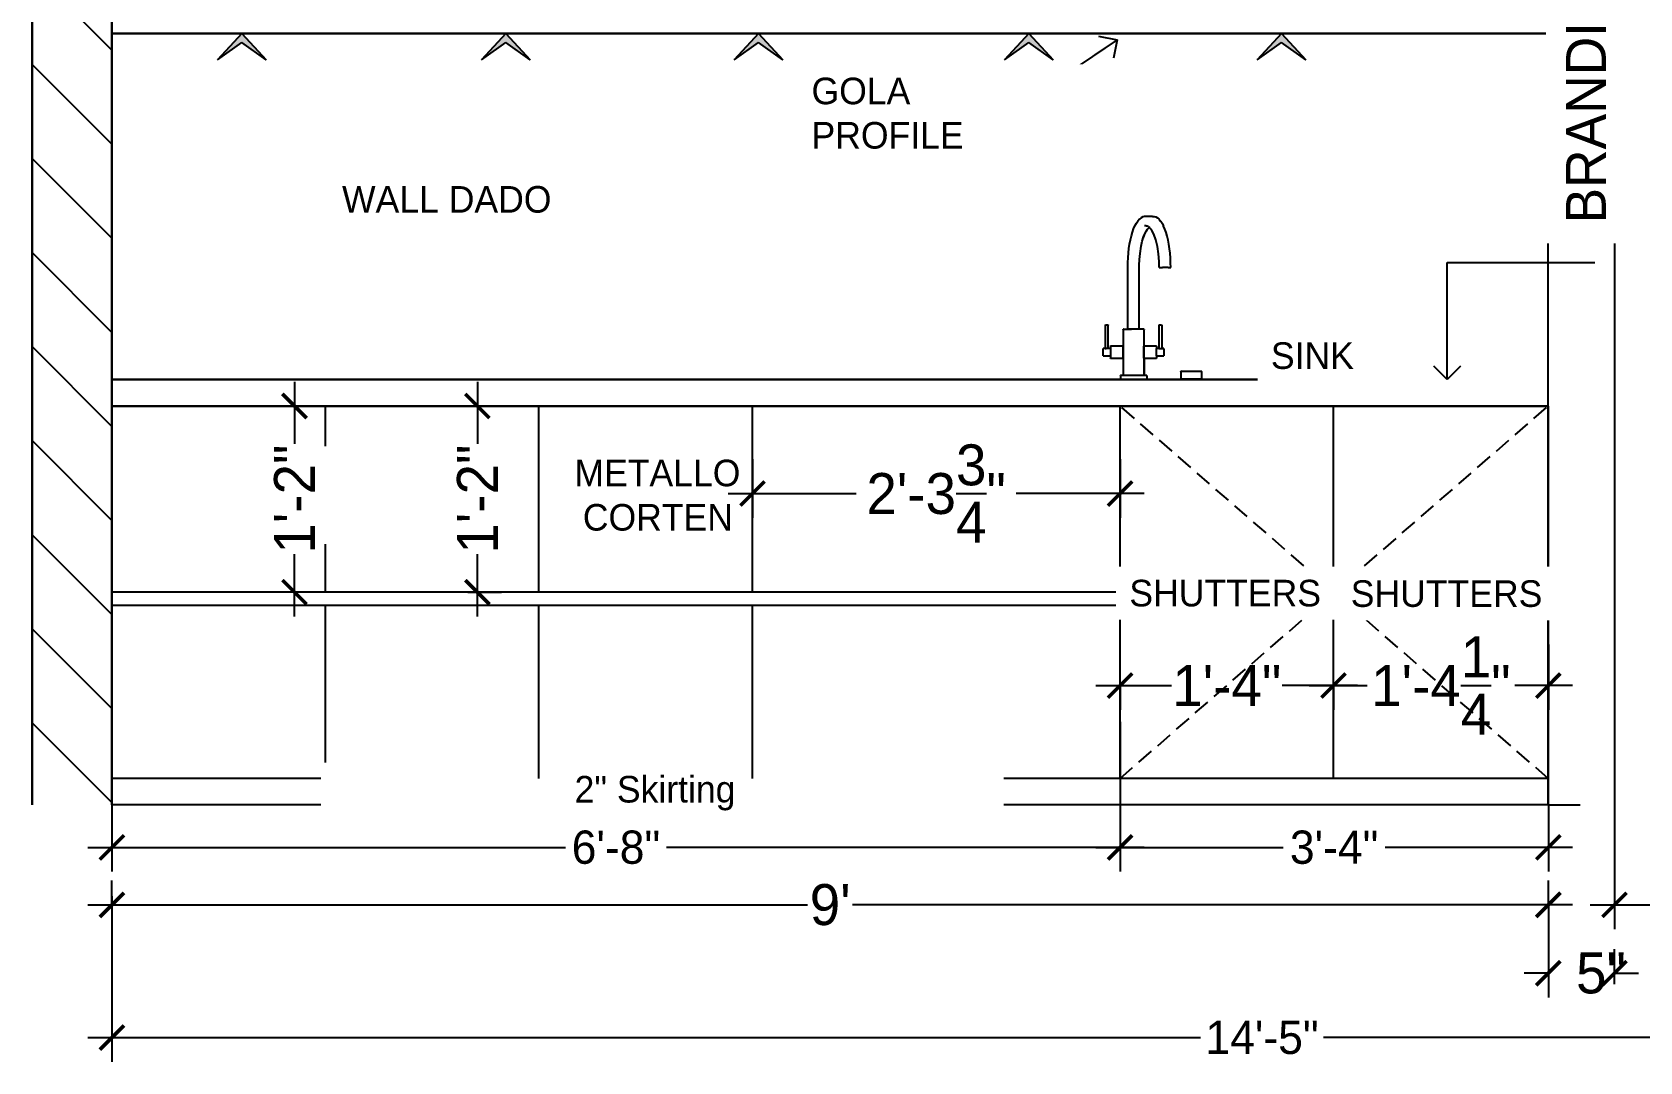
# Model space of a CAD drawing. Header units: inches. Extents: x -137722 to 81594, y -22256 to -1207.
# Drawn here: x -59331.5 to -59210.6, y -3610.3 to -3532.9 of the extents above; entities that cross this region are included whole.
import ezdxf

# ---------------------------------------------------------------- set-up
doc = ezdxf.new("R2010")
doc.units = ezdxf.units.IN
doc.header["$LTSCALE"] = 0.05
doc.header["$MEASUREMENT"] = 0
doc.header["$PDMODE"] = 3
doc.header["$PDSIZE"] = -4
doc.linetypes.add('DASHED2', pattern=[0.375, 0.25, -0.125])
doc.layers.get('Defpoints').update_dxf_attribs({"linetype": 'DASHED2'})
for name, color, linetype in [('Civil Dimension - Text', 7, 'Continuous'), ('Flooring Hatch', 251, 'Continuous'), ('HATCH', 251, 'Continuous'), ('Layer2', 7, 'Continuous'), ('text', 176, 'Continuous')]:
    doc.layers.add(name, color=color, linetype=linetype)
doc.layers.add('WALL', color=7, linetype='Continuous', lineweight=35)
doc.styles.add('4MMOF3-8', font='ARIALN.TTF', dxfattribs={"height": 5.12})
doc.styles.add('9-128OF1-4', font='stylu.ttf')
doc.styles.add('ARIAL1', font='romans.shx', dxfattribs={"width": 0.85})
doc.dimstyles.new('DIM 1-4', dxfattribs={"dimtxt": 3.0792, "dimasz": 1.82, "dimexe": 1.82, "dimexo": 0, "dimgap": 0.09, "dimtad": 0, "dimzin": 0, "dimdsep": 46, "dimlunit": 4, "dimtxsty": '9-128OF1-4', "dimblk": 'ARCHTICK', "dimcen": 1.8125, "dimdle": 1.82, "dimclrd": 8, "dimclre": 8, "dimadec": 0, "dimazin": 0, "dimtfac": 1, "dimtofl": 0, "dimtmove": 0, "dimatfit": 3, "dimldrblk": 'OPEN90', "dimfxl": 1, "dimtolj": 1, "dimtzin": 0, "dimlwd": -1, "dimarcsym": 0})

# ---------------------------------------------------------------- blocks, each defined once
blk = doc.blocks.new('tap')
for p, q in [((-79615, -44969.01), (-79614.89, -44968.81)), ((-79614.89, -44968.81), (-79614.78, -44968.65)), ((-79614.67, -44968.51), (-79614.78, -44968.64)), ((-79614.78, -44968.65), (-79614.78, -44968.64)), ((-79614.66, -44968.5), (-79614.67, -44968.51)), ((-79614.54, -44968.4), (-79614.66, -44968.5)), ((-79614.42, -44968.33), (-79614.54, -44968.4)), ((-79614.3, -44968.3), (-79614.42, -44968.33)), ((-79614.17, -44968.3), (-79614.3, -44968.3)), ((-79613.98, -44968.3), (-79614.17, -44968.3)), ((-79613.67, -44968.3), (-79613.98, -44968.3)), ((-79613.67, -44968.3), (-79613.55, -44968.3)), ((-79613.55, -44968.3), (-79613.43, -44968.33)), ((-79613.43, -44968.33), (-79613.31, -44968.4)), ((-79613.31, -44968.4), (-79613.19, -44968.51)), ((-79613.18, -44968.52), (-79613.19, -44968.51)), ((-79613.18, -44968.52), (-79613.07, -44968.65)), ((-79613.06, -44968.66), (-79613.07, -44968.65)), ((-79613.06, -44968.66), (-79612.96, -44968.81)), ((-79612.96, -44968.81), (-79612.95, -44968.82)), ((-79612.95, -44968.82), (-79612.85, -44969.01)), ((-79615.4, -44970.37), (-79615.34, -44970.05)), ((-79615.34, -44970.05), (-79615.27, -44969.76)), ((-79615.27, -44969.76), (-79615.18, -44969.48)), ((-79615.18, -44969.48), (-79615.1, -44969.23)), ((-79615.1, -44969.23), (-79615, -44969.01)), ((-79614.45, -44970.16), (-79614.35, -44969.83)), ((-79614.35, -44969.83), (-79614.39, -44969.94)), ((-79614.35, -44969.82), (-79614.23, -44969.55)), ((-79614.31, -44969.74), (-79614.35, -44969.82)), ((-79614.35, -44969.82), (-79614.35, -44969.83)), ((-79614.28, -44968.98), (-79614.18, -44968.98)), ((-79614.23, -44969.55), (-79614.14, -44969.38)), ((-79614.18, -44968.98), (-79614.15, -44968.99)), ((-79614.18, -44968.98), (-79614.17, -44968.98)), ((-79614.15, -44968.99), (-79614.09, -44969)), ((-79614.14, -44969.38), (-79614.05, -44969.25)), ((-79614.09, -44969), (-79614.08, -44969.01)), ((-79614.08, -44969.01), (-79614.02, -44969.04)), ((-79614.05, -44969.25), (-79613.96, -44969.14)), ((-79614.02, -44969.04), (-79613.99, -44969.06)), ((-79613.99, -44969.06), (-79613.98, -44969.06)), ((-79613.99, -44969.06), (-79613.99, -44969.06)), ((-79613.98, -44969.06), (-79613.96, -44969.08)), ((-79613.96, -44969.08), (-79613.93, -44969.11)), ((-79613.93, -44969.11), (-79613.96, -44969.14)), ((-79613.92, -44969.11), (-79613.94, -44969.09)), ((-79613.92, -44969.11), (-79613.93, -44969.11)), ((-79613.93, -44969.11), (-79613.9, -44969.14)), ((-79613.9, -44969.14), (-79613.92, -44969.11)), ((-79613.8, -44969.25), (-79613.9, -44969.14)), ((-79613.7, -44969.39), (-79613.8, -44969.25)), ((-79613.58, -44969.64), (-79613.7, -44969.39)), ((-79613.43, -44970.06), (-79613.58, -44969.64)), ((-79612.85, -44969.02), (-79612.85, -44969.01)), ((-79612.75, -44969.25), (-79612.85, -44969.02)), ((-79612.66, -44969.5), (-79612.75, -44969.25)), ((-79612.58, -44969.78), (-79612.66, -44969.5)), ((-79612.51, -44970.07), (-79612.58, -44969.78)), ((-79615.52, -44971.4), (-79615.49, -44971.04)), ((-79615.49, -44971.04), (-79615.45, -44970.7)), ((-79615.45, -44970.7), (-79615.4, -44970.37)), ((-79614.66, -44971.52), (-79614.62, -44971.08)), ((-79614.62, -44971.08), (-79614.54, -44970.54)), ((-79614.54, -44970.54), (-79614.45, -44970.16)), ((-79613.31, -44970.55), (-79613.43, -44970.06)), ((-79613.23, -44971.1), (-79613.31, -44970.55)), ((-79613.18, -44971.68), (-79613.23, -44971.1)), ((-79612.45, -44970.39), (-79612.51, -44970.07)), ((-79612.4, -44970.72), (-79612.45, -44970.39)), ((-79612.36, -44971.06), (-79612.4, -44970.72)), ((-79612.33, -44971.42), (-79612.36, -44971.06)), ((-79615.54, -44971.75), (-79615.52, -44971.4)), ((-79615.54, -44972.11), (-79615.54, -44971.75)), ((-79615.54, -44976.76), (-79615.54, -44972.11)), ((-79614.68, -44971.96), (-79614.66, -44971.52)), ((-79614.68, -44971.96), (-79614.68, -44971.81)), ((-79614.68, -44972.11), (-79614.68, -44971.96)), ((-79614.68, -44976.76), (-79614.68, -44972.11)), ((-79613.18, -44972.13), (-79613.18, -44971.68)), ((-79613.18, -44972.13), (-79613.17, -44972.14)), ((-79613.17, -44972.14), (-79613.05, -44972.14)), ((-79613.05, -44972.14), (-79612.99, -44972.14)), ((-79612.99, -44972.14), (-79612.98, -44972.14)), ((-79612.98, -44972.14), (-79612.98, -44972.13)), ((-79612.98, -44972.14), (-79612.98, -44972.14)), ((-79612.98, -44972.14), (-79612.95, -44972.14)), ((-79612.95, -44972.14), (-79612.93, -44972.14)), ((-79612.85, -44972.14), (-79612.93, -44972.14)), ((-79612.51, -44972.14), (-79612.85, -44972.14)), ((-79612.51, -44972.12), (-79612.51, -44972.14)), ((-79612.51, -44972.14), (-79612.31, -44972.14)), ((-79612.32, -44971.78), (-79612.33, -44971.42)), ((-79612.31, -44972.14), (-79612.32, -44971.78)), ((-79617.24, -44976.48), (-79617.23, -44976.47)), ((-79617.24, -44976.48), (-79617.24, -44978.22)), ((-79617.23, -44976.47), (-79617.22, -44976.45)), ((-79617.22, -44976.45), (-79617.02, -44976.45)), ((-79617.02, -44976.45), (-79617.01, -44976.47)), ((-79617.01, -44976.48), (-79617.01, -44976.47)), ((-79617.01, -44976.47), (-79617.01, -44976.47)), ((-79617.01, -44978.22), (-79617.01, -44976.48)), ((-79615.88, -44976.77), (-79615.89, -44976.78)), ((-79615.89, -44976.78), (-79615.89, -44976.78)), ((-79615.89, -44976.8), (-79615.89, -44976.78)), ((-79615.89, -44976.8), (-79615.89, -44976.81)), ((-79615.89, -44976.8), (-79615.89, -44976.8)), ((-79615.89, -44976.81), (-79615.89, -44978.03)), ((-79615.86, -44976.77), (-79615.88, -44976.77)), ((-79615.86, -44976.77), (-79615.54, -44976.77)), ((-79615.54, -44976.77), (-79615.54, -44976.76)), ((-79615.54, -44976.77), (-79615.37, -44976.77)), ((-79614.68, -44976.77), (-79615.54, -44976.77)), ((-79615.54, -44976.77), (-79615.54, -44976.77)), ((-79615.37, -44976.77), (-79615.25, -44976.77)), ((-79614.68, -44976.77), (-79614.68, -44976.76)), ((-79614.36, -44976.77), (-79614.68, -44976.77)), ((-79614.68, -44976.77), (-79614.68, -44976.77)), ((-79614.68, -44976.77), (-79614.68, -44976.77)), ((-79614.34, -44976.77), (-79614.36, -44976.77)), ((-79614.34, -44976.77), (-79614.33, -44976.78)), ((-79614.33, -44976.78), (-79614.33, -44976.78)), ((-79614.32, -44976.8), (-79614.33, -44976.78)), ((-79614.32, -44976.8), (-79614.32, -44976.81)), ((-79614.32, -44976.8), (-79614.32, -44976.8)), ((-79614.32, -44978.03), (-79614.32, -44976.81)), ((-79613.21, -44976.47), (-79613.19, -44976.45)), ((-79613.21, -44976.47), (-79613.21, -44976.48)), ((-79613.21, -44976.47), (-79613.21, -44976.47)), ((-79613.21, -44976.48), (-79613.21, -44978.22)), ((-79613.19, -44976.45), (-79613, -44976.45)), ((-79613, -44976.45), (-79612.98, -44976.47)), ((-79612.98, -44976.47), (-79612.98, -44976.48)), ((-79612.98, -44976.48), (-79612.98, -44978.22)), ((-79617.4, -44978.24), (-79617.4, -44978.23)), ((-79617.39, -44978.23), (-79617.4, -44978.23)), ((-79617.4, -44978.76), (-79617.4, -44978.24)), ((-79617.39, -44978.23), (-79617.39, -44978.23)), ((-79617.23, -44978.23), (-79617.39, -44978.23)), ((-79617.23, -44978.23), (-79617.24, -44978.22)), ((-79617.23, -44978.23), (-79617.23, -44978.24)), ((-79617.22, -44978.23), (-79617.23, -44978.23)), ((-79617.23, -44978.23), (-79617.23, -44978.23)), ((-79617.23, -44978.23), (-79617.22, -44978.23)), ((-79617.22, -44978.23), (-79617.16, -44978.23)), ((-79617.02, -44978.23), (-79617.16, -44978.23)), ((-79617.02, -44978.24), (-79617.01, -44978.23)), ((-79617.01, -44978.23), (-79617.02, -44978.23)), ((-79617.01, -44978.22), (-79617.01, -44978.22)), ((-79617.01, -44978.23), (-79617.01, -44978.22)), ((-79617.01, -44978.23), (-79617.01, -44978.24)), ((-79616.85, -44978.23), (-79617.01, -44978.23)), ((-79617.01, -44978.23), (-79617.01, -44978.23)), ((-79617.01, -44978.23), (-79617.01, -44978.23)), ((-79616.85, -44978.04), (-79616.84, -44978.03)), ((-79616.85, -44978.04), (-79616.85, -44978.04)), ((-79616.85, -44978.04), (-79616.85, -44978.23)), ((-79616.85, -44978.23), (-79616.85, -44978.23)), ((-79616.85, -44978.23), (-79616.85, -44978.24)), ((-79616.85, -44978.24), (-79616.85, -44978.77)), ((-79616.83, -44978.02), (-79616.84, -44978.03)), ((-79616.84, -44978.03), (-79616.84, -44978.03)), ((-79616.83, -44978.02), (-79615.9, -44978.02)), ((-79615.9, -44978.02), (-79615.89, -44978.03)), ((-79615.89, -44978.03), (-79615.89, -44978.04)), ((-79615.89, -44978.03), (-79615.89, -44978.03)), ((-79615.89, -44978.03), (-79615.89, -44978.97)), ((-79615.89, -44978.96), (-79615.89, -44978.04)), ((-79614.33, -44978.04), (-79614.32, -44978.03)), ((-79614.33, -44978.96), (-79614.33, -44978.04)), ((-79614.32, -44978.03), (-79614.31, -44978.02)), ((-79614.32, -44978.97), (-79614.32, -44978.03)), ((-79614.32, -44978.03), (-79614.32, -44978.03)), ((-79614.31, -44978.02), (-79613.39, -44978.02)), ((-79613.37, -44978.03), (-79613.39, -44978.02)), ((-79613.37, -44978.04), (-79613.37, -44978.03)), ((-79613.37, -44978.04), (-79613.37, -44978.23)), ((-79613.37, -44978.24), (-79613.37, -44978.23)), ((-79613.37, -44978.23), (-79613.36, -44978.23)), ((-79613.37, -44978.77), (-79613.37, -44978.24)), ((-79613.21, -44978.23), (-79613.36, -44978.23)), ((-79613.21, -44978.23), (-79613.21, -44978.22)), ((-79613.21, -44978.23), (-79613.21, -44978.23)), ((-79613.21, -44978.23), (-79613.21, -44978.23)), ((-79613.21, -44978.23), (-79613.19, -44978.23)), ((-79613.19, -44978.23), (-79613, -44978.23)), ((-79612.98, -44978.23), (-79613, -44978.23)), ((-79613, -44978.23), (-79612.98, -44978.23)), ((-79612.98, -44978.22), (-79612.98, -44978.23)), ((-79612.98, -44978.23), (-79612.98, -44978.23)), ((-79612.83, -44978.23), (-79612.98, -44978.23)), ((-79612.98, -44978.23), (-79612.98, -44978.23)), ((-79612.98, -44978.23), (-79612.83, -44978.23)), ((-79612.83, -44978.23), (-79612.82, -44978.23)), ((-79612.82, -44978.24), (-79612.82, -44978.23)), ((-79612.82, -44978.24), (-79612.82, -44978.76)), ((-79617.4, -44978.77), (-79617.4, -44978.76)), ((-79617.4, -44978.77), (-79617.39, -44978.77)), ((-79617.39, -44978.77), (-79616.86, -44978.77)), ((-79617.39, -44978.77), (-79617.39, -44978.77)), ((-79617.39, -44978.77), (-79617.39, -44978.77)), ((-79616.86, -44978.77), (-79616.86, -44978.77)), ((-79616.86, -44978.77), (-79616.85, -44978.77)), ((-79616.85, -44978.77), (-79616.85, -44978.77)), ((-79616.85, -44978.77), (-79616.85, -44978.96)), ((-79616.85, -44978.77), (-79616.85, -44978.77)), ((-79616.85, -44978.77), (-79616.85, -44978.77)), ((-79616.84, -44978.97), (-79616.85, -44978.96)), ((-79616.83, -44978.98), (-79616.84, -44978.97)), ((-79616.84, -44978.97), (-79616.84, -44978.97)), ((-79615.91, -44978.98), (-79616.83, -44978.98)), ((-79615.91, -44978.98), (-79615.89, -44978.97)), ((-79615.9, -44978.97), (-79615.91, -44978.98)), ((-79615.91, -44978.98), (-79615.91, -44978.98)), ((-79615.89, -44978.97), (-79615.9, -44978.97)), ((-79615.89, -44978.96), (-79615.89, -44978.96)), ((-79615.89, -44978.96), (-79615.89, -44978.97)), ((-79615.89, -44978.97), (-79615.89, -44978.97)), ((-79615.89, -44978.97), (-79615.89, -44980.2)), ((-79615.89, -44978.97), (-79615.89, -44978.97)), ((-79614.33, -44978.96), (-79614.32, -44978.97)), ((-79614.32, -44980.2), (-79614.32, -44978.97)), ((-79614.32, -44978.97), (-79614.31, -44978.98)), ((-79614.32, -44978.97), (-79614.32, -44980.2)), ((-79614.32, -44978.97), (-79614.32, -44978.97)), ((-79614.32, -44978.97), (-79614.32, -44978.97)), ((-79614.31, -44978.98), (-79614.31, -44978.98)), ((-79613.39, -44978.98), (-79614.31, -44978.98)), ((-79613.37, -44978.97), (-79613.39, -44978.98)), ((-79613.37, -44978.77), (-79613.37, -44978.96)), ((-79613.36, -44978.77), (-79613.37, -44978.77)), ((-79613.37, -44978.97), (-79613.37, -44978.96)), ((-79613.36, -44978.77), (-79613.36, -44978.77)), ((-79613.36, -44978.77), (-79612.83, -44978.77)), ((-79612.83, -44978.77), (-79612.83, -44978.77)), ((-79612.83, -44978.77), (-79612.82, -44978.77)), ((-79612.82, -44978.76), (-79612.82, -44978.77)), ((-79612.82, -44978.77), (-79612.82, -44978.77)), ((-79616.07, -44980.24), (-79616.09, -44980.25)), ((-79616.09, -44980.27), (-79616.09, -44980.25)), ((-79616.09, -44980.27), (-79616.09, -44980.51)), ((-79616.09, -44980.53), (-79616.09, -44980.51)), ((-79616.09, -44980.53), (-79616.09, -44980.53)), ((-79616.08, -44980.54), (-79616.09, -44980.53)), ((-79616.08, -44980.54), (-79616.08, -44980.54)), ((-79616.08, -44980.54), (-79616.08, -44980.54)), ((-79616.08, -44980.54), (-79615.89, -44980.54)), ((-79616.06, -44980.23), (-79616.07, -44980.24)), ((-79616.07, -44980.55), (-79616.06, -44980.55)), ((-79616.06, -44980.23), (-79615.86, -44980.23)), ((-79614.16, -44980.55), (-79616.06, -44980.55)), ((-79615.89, -44980.2), (-79615.89, -44980.22)), ((-79615.89, -44980.22), (-79615.88, -44980.23)), ((-79615.89, -44980.54), (-79614.13, -44980.54)), ((-79615.88, -44980.23), (-79615.86, -44980.23)), ((-79615.86, -44980.23), (-79615.86, -44980.23)), ((-79615.86, -44980.23), (-79614.36, -44980.23)), ((-79614.34, -44980.23), (-79614.36, -44980.23)), ((-79614.36, -44980.23), (-79614.16, -44980.23)), ((-79614.34, -44980.23), (-79614.33, -44980.22)), ((-79614.32, -44980.2), (-79614.33, -44980.22)), ((-79614.14, -44980.24), (-79614.16, -44980.23)), ((-79614.15, -44980.55), (-79614.16, -44980.55)), ((-79614.14, -44980.55), (-79614.15, -44980.55)), ((-79614.13, -44980.25), (-79614.14, -44980.24)), ((-79614.14, -44980.54), (-79614.13, -44980.54)), ((-79614.13, -44980.25), (-79614.12, -44980.27)), ((-79614.12, -44980.52), (-79614.13, -44980.53)), ((-79614.13, -44980.54), (-79614.13, -44980.53)), ((-79614.12, -44980.27), (-79614.12, -44980.51)), ((-79614.12, -44980.51), (-79614.12, -44980.52)), ((-79611.55, -44979.92), (-79611.56, -44979.93)), ((-79611.56, -44979.95), (-79611.56, -44979.93)), ((-79611.56, -44979.95), (-79611.56, -44980.52)), ((-79611.56, -44980.53), (-79611.56, -44980.52)), ((-79611.56, -44980.53), (-79611.56, -44980.54)), ((-79611.56, -44980.54), (-79611.55, -44980.54)), ((-79611.56, -44980.54), (-79611.56, -44980.54)), ((-79610, -44980.54), (-79611.56, -44980.54)), ((-79611.53, -44979.92), (-79611.55, -44979.92)), ((-79611.55, -44980.55), (-79611.55, -44980.55)), ((-79611.55, -44980.55), (-79611.53, -44980.55)), ((-79611.53, -44979.92), (-79610.03, -44979.92)), ((-79610.03, -44980.55), (-79611.53, -44980.55)), ((-79610.01, -44979.92), (-79610.03, -44979.92)), ((-79610.01, -44980.55), (-79610.03, -44980.55)), ((-79610, -44979.93), (-79610.01, -44979.92)), ((-79610.01, -44980.54), (-79610, -44980.54)), ((-79610.01, -44980.55), (-79610.01, -44980.55)), ((-79610, -44979.93), (-79610, -44979.93)), ((-79609.99, -44979.95), (-79610, -44979.93)), ((-79609.99, -44980.52), (-79610, -44980.53)), ((-79610, -44980.54), (-79610, -44980.53)), ((-79609.99, -44979.95), (-79609.99, -44980.52))]:
    blk.add_line(p, q)
blk = doc.blocks.new('_ArchTick')
at = {"color": 0, "const_width": 0.15}
blk.add_lwpolyline([(-0.5, -0.5), (0.5, 0.5)], dxfattribs=at)
blk = doc.blocks.new('*D666')
at = {"layer": 'Civil Dimension - Text', "color": 8, "ltscale": 50, "transparency": 16777216}
for p, q in [((-59298.05, -3559.17), (-59298.05, -3563.84)), ((-59298.05, -3576.81), (-59298.05, -3572.14))]:
    blk.add_line(p, q, dxfattribs=at)
at = {"layer": 'Civil Dimension - Text', "color": 8, "lineweight": -2, "ltscale": 50, "transparency": 16777216}
for p, q in [((-59298.77, -3560.99), (-59296.23, -3560.99)), ((-59298.77, -3574.99), (-59296.23, -3574.99))]:
    blk.add_line(p, q, dxfattribs=at)
at = {"layer": 'Defpoints', "color": 0, "ltscale": 50, "transparency": 16777216}
for p in [(-59298.77, -3560.99), (-59298.77, -3574.99), (-59298.05, -3574.99)]:
    blk.add_point(p, dxfattribs=at)
at = {"layer": 'Civil Dimension - Text', "color": 8, "ltscale": 50, "transparency": 16777216, "xscale": 1.82, "yscale": 1.82, "zscale": 1.82}
for p, rotation in [((-59298.05, -3560.99), 90), ((-59298.05, -3574.99), 270)]:
    blk.add_blockref('_ArchTick', p, dxfattribs=dict(at, rotation=rotation))
at = {"layer": 'Civil Dimension - Text', "ltscale": 50, "transparency": 16777216, "insert": (-59298.05, -3567.99), "char_height": 3.079, "attachment_point": 5, "rotation": 90, "style": '9-128OF1-4'}
blk.add_mtext('\\A1;1\'-2"', dxfattribs=at)
blk = doc.blocks.new('_Open90')
at = {"color": 0, "linetype": 'ByBlock', "lineweight": -2}
for p, q in [((0, 0), (-1, 0)), ((-0.5, 0.5), (0, 0)), ((0, 0), (-0.5, -0.5))]:
    blk.add_line(p, q, dxfattribs=at)
blk = doc.blocks.new('*D634')
at = {"layer": 'Civil Dimension - Text', "color": 8, "lineweight": -2, "ltscale": 50, "transparency": 16777216}
for p, q in [((-59325.54, -3584.73), (-59325.54, -3596)), ((-59249.72, -3584.73), (-59249.72, -3596))]:
    blk.add_line(p, q, dxfattribs=at)
at = {"layer": 'Civil Dimension - Text', "color": 8, "ltscale": 50, "transparency": 16777216}
for p, q in [((-59327.36, -3594.18), (-59291.43, -3594.18)), ((-59247.9, -3594.18), (-59283.83, -3594.18))]:
    blk.add_line(p, q, dxfattribs=at)
at = {"layer": 'Defpoints', "color": 0, "ltscale": 50, "transparency": 16777216}
for p in [(-59325.54, -3584.73), (-59249.72, -3584.73), (-59325.54, -3594.18)]:
    blk.add_point(p, dxfattribs=at)
at = {"layer": 'Civil Dimension - Text', "color": 8, "ltscale": 50, "transparency": 16777216, "xscale": 1.82, "yscale": 1.82, "zscale": 1.82, "rotation": 180}
blk.add_blockref('_ArchTick', (-59325.54, -3594.18), dxfattribs=at)
at = {"layer": 'Civil Dimension - Text', "color": 8, "ltscale": 50, "transparency": 16777216, "xscale": 1.82, "yscale": 1.82, "zscale": 1.82}
blk.add_blockref('_ArchTick', (-59249.72, -3594.18), dxfattribs=at)
at = {"layer": 'Civil Dimension - Text', "ltscale": 50, "transparency": 16777216, "insert": (-59287.63, -3594.18), "char_height": 2.5, "attachment_point": 5, "style": '9-128OF1-4'}
blk.add_mtext('\\A1;6\'-8"', dxfattribs=at)
blk = doc.blocks.new('*D605')
at = {"layer": 'Civil Dimension - Text', "color": 8, "lineweight": -2, "ltscale": 50, "transparency": 16777216}
for p, q in [((-59249.72, -3584.73), (-59249.72, -3596)), ((-59217.51, -3590.99), (-59217.51, -3596))]:
    blk.add_line(p, q, dxfattribs=at)
at = {"layer": 'Civil Dimension - Text', "color": 8, "ltscale": 50, "transparency": 16777216}
for p, q in [((-59251.54, -3594.18), (-59237.45, -3594.18)), ((-59215.69, -3594.18), (-59229.78, -3594.18))]:
    blk.add_line(p, q, dxfattribs=at)
at = {"layer": 'Defpoints', "color": 0, "ltscale": 50, "transparency": 16777216}
for p in [(-59249.72, -3584.73), (-59217.51, -3590.99), (-59217.51, -3594.18)]:
    blk.add_point(p, dxfattribs=at)
at = {"layer": 'Civil Dimension - Text', "color": 8, "ltscale": 50, "transparency": 16777216, "xscale": 1.82, "yscale": 1.82, "zscale": 1.82, "rotation": 180}
blk.add_blockref('_ArchTick', (-59249.72, -3594.18), dxfattribs=at)
at = {"layer": 'Civil Dimension - Text', "color": 8, "ltscale": 50, "transparency": 16777216, "xscale": 1.82, "yscale": 1.82, "zscale": 1.82}
blk.add_blockref('_ArchTick', (-59217.51, -3594.18), dxfattribs=at)
at = {"layer": 'Civil Dimension - Text', "ltscale": 50, "transparency": 16777216, "insert": (-59233.62, -3594.18), "char_height": 2.5, "attachment_point": 5, "style": '9-128OF1-4'}
blk.add_mtext('\\A1;3\'-4"', dxfattribs=at)
blk = doc.blocks.new('adwawd')
at = {"layer": 'Flooring Hatch', "ltscale": 50, "true_color": 0xcd6928, "transparency": 33554687}
h = blk.add_hatch(color=32, dxfattribs=at)
h.dxf.hatch_style = 1
h.paths.add_polyline_path([(-77941.34, -7094.04), (-77946.01, -7099.05), (-77941.34, -7095.73), (-77936.68, -7099.05)])
at = {"layer": 'Civil Dimension - Text', "color": 2, "ltscale": 50}
for p, q in [((-77941.34, -7094.04), (-77946.01, -7099.05)), ((-77941.34, -7094.04), (-77936.68, -7099.05)), ((-77946.01, -7099.05), (-77941.34, -7095.73)), ((-77936.68, -7099.05), (-77941.34, -7095.73))]:
    blk.add_line(p, q, dxfattribs=at)
blk = doc.blocks.new('*D636')
at = {"layer": 'Civil Dimension - Text', "color": 8, "ltscale": 50, "transparency": 16777216}
for p, q in [((-59251.54, -3582.01), (-59245.84, -3582.01)), ((-59231.85, -3582.01), (-59237.54, -3582.01))]:
    blk.add_line(p, q, dxfattribs=at)
at = {"layer": 'Civil Dimension - Text', "color": 8, "lineweight": -2, "ltscale": 50, "transparency": 16777216}
for p, q in [((-59249.72, -3581.98), (-59249.72, -3583.83)), ((-59233.67, -3581.98), (-59233.67, -3583.83))]:
    blk.add_line(p, q, dxfattribs=at)
at = {"layer": 'Defpoints', "color": 0, "ltscale": 50, "transparency": 16777216}
for p in [(-59249.72, -3581.98), (-59233.67, -3581.98), (-59233.67, -3582.01)]:
    blk.add_point(p, dxfattribs=at)
at = {"layer": 'Civil Dimension - Text', "color": 8, "ltscale": 50, "transparency": 16777216, "xscale": 1.82, "yscale": 1.82, "zscale": 1.82, "rotation": 180}
blk.add_blockref('_ArchTick', (-59249.72, -3582.01), dxfattribs=at)
at = {"layer": 'Civil Dimension - Text', "color": 8, "ltscale": 50, "transparency": 16777216, "xscale": 1.82, "yscale": 1.82, "zscale": 1.82}
blk.add_blockref('_ArchTick', (-59233.67, -3582.01), dxfattribs=at)
at = {"layer": 'Civil Dimension - Text', "ltscale": 50, "transparency": 16777216, "insert": (-59241.69, -3582.01), "char_height": 3.079, "attachment_point": 5, "style": '9-128OF1-4'}
blk.add_mtext('\\A1;1\'-4"', dxfattribs=at)
blk = doc.blocks.new('*D637')
at = {"layer": 'Civil Dimension - Text', "color": 8, "lineweight": -2, "ltscale": 50, "transparency": 16777216}
for p, q in [((-59277.37, -3564.98), (-59277.37, -3569.39)), ((-59249.72, -3564.98), (-59249.72, -3569.39))]:
    blk.add_line(p, q, dxfattribs=at)
at = {"layer": 'Civil Dimension - Text', "color": 8, "ltscale": 50, "transparency": 16777216}
for p, q in [((-59279.19, -3567.57), (-59269.56, -3567.57)), ((-59247.9, -3567.57), (-59257.54, -3567.57))]:
    blk.add_line(p, q, dxfattribs=at)
at = {"layer": 'Defpoints', "color": 0, "ltscale": 50, "transparency": 16777216}
for p in [(-59277.37, -3564.98), (-59249.72, -3564.98), (-59249.72, -3567.57)]:
    blk.add_point(p, dxfattribs=at)
at = {"layer": 'Civil Dimension - Text', "color": 8, "ltscale": 50, "transparency": 16777216, "xscale": 1.82, "yscale": 1.82, "zscale": 1.82, "rotation": 180}
blk.add_blockref('_ArchTick', (-59277.37, -3567.57), dxfattribs=at)
at = {"layer": 'Civil Dimension - Text', "color": 8, "ltscale": 50, "transparency": 16777216, "xscale": 1.82, "yscale": 1.82, "zscale": 1.82}
blk.add_blockref('_ArchTick', (-59249.72, -3567.57), dxfattribs=at)
at = {"layer": 'Civil Dimension - Text', "ltscale": 50, "transparency": 16777216, "insert": (-59263.55, -3567.57), "char_height": 3.0792, "attachment_point": 5, "style": '9-128OF1-4'}
blk.add_mtext('\\A1;2\'-3{\\H1x;\\S3/4;}"', dxfattribs=at)
blk = doc.blocks.new('*D638')
at = {"layer": 'Civil Dimension - Text', "color": 8, "lineweight": -2, "transparency": 16777216}
for p, q in [((-59217.51, -3578.92), (-59217.51, -3583.83)), ((-59233.67, -3581.98), (-59233.67, -3583.83))]:
    blk.add_line(p, q, dxfattribs=at)
at = {"layer": 'Civil Dimension - Text', "color": 8, "transparency": 16777216}
for p, q in [((-59235.49, -3582.01), (-59231.14, -3582.01)), ((-59215.69, -3582.01), (-59220.03, -3582.01))]:
    blk.add_line(p, q, dxfattribs=at)
at = {"layer": 'Defpoints', "color": 0, "transparency": 16777216}
for p in [(-59217.51, -3578.92), (-59233.67, -3581.98), (-59217.51, -3582.01)]:
    blk.add_point(p, dxfattribs=at)
at = {"layer": 'Civil Dimension - Text', "color": 8, "transparency": 16777216, "xscale": 1.82, "yscale": 1.82, "zscale": 1.82, "rotation": 180}
blk.add_blockref('_ArchTick', (-59233.67, -3582.01), dxfattribs=at)
at = {"layer": 'Civil Dimension - Text', "color": 8, "transparency": 16777216, "xscale": 1.82, "yscale": 1.82, "zscale": 1.82}
blk.add_blockref('_ArchTick', (-59217.51, -3582.01), dxfattribs=at)
at = {"layer": 'Civil Dimension - Text', "transparency": 16777216, "insert": (-59225.59, -3582.01), "char_height": 3.0792, "attachment_point": 5, "style": '9-128OF1-4'}
blk.add_mtext('\\A1;1\'-4{\\H1x;\\S1/4;}"', dxfattribs=at)
blk = doc.blocks.new('*D639')
at = {"layer": 'Civil Dimension - Text', "color": 8, "ltscale": 50, "transparency": 16777216}
for p, q in [((-59311.81, -3559.17), (-59311.81, -3563.84)), ((-59311.81, -3576.81), (-59311.81, -3572.14))]:
    blk.add_line(p, q, dxfattribs=at)
at = {"layer": 'Civil Dimension - Text', "color": 8, "lineweight": -2, "ltscale": 50, "transparency": 16777216}
for p, q in [((-59311.16, -3560.99), (-59313.63, -3560.99)), ((-59311.16, -3574.99), (-59313.63, -3574.99))]:
    blk.add_line(p, q, dxfattribs=at)
at = {"layer": 'Defpoints', "color": 0, "ltscale": 50, "transparency": 16777216}
for p in [(-59311.16, -3560.99), (-59311.81, -3574.99), (-59311.16, -3574.99)]:
    blk.add_point(p, dxfattribs=at)
at = {"layer": 'Civil Dimension - Text', "color": 8, "ltscale": 50, "transparency": 16777216, "xscale": 1.82, "yscale": 1.82, "zscale": 1.82}
for p, rotation in [((-59311.81, -3560.99), 90), ((-59311.81, -3574.99), 270)]:
    blk.add_blockref('_ArchTick', p, dxfattribs=dict(at, rotation=rotation))
at = {"layer": 'Civil Dimension - Text', "ltscale": 50, "transparency": 16777216, "insert": (-59311.81, -3567.99), "char_height": 3.079, "attachment_point": 5, "rotation": 90, "style": '9-128OF1-4'}
blk.add_mtext('\\A1;1\'-2"', dxfattribs=at)
blk = doc.blocks.new('*D606')
at = {"layer": 'Civil Dimension - Text', "color": 8, "lineweight": -2, "ltscale": 50, "transparency": 16777216}
for p, q in [((-59325.54, -3597.85), (-59325.54, -3610.3)), ((-59152.54, -3598.47), (-59152.54, -3610.3))]:
    blk.add_line(p, q, dxfattribs=at)
at = {"layer": 'Civil Dimension - Text', "color": 8, "ltscale": 50, "transparency": 16777216}
for p, q in [((-59327.36, -3608.48), (-59243.67, -3608.48)), ((-59150.72, -3608.48), (-59234.41, -3608.48))]:
    blk.add_line(p, q, dxfattribs=at)
at = {"layer": 'Defpoints', "color": 0, "ltscale": 50, "transparency": 16777216}
for p in [(-59325.54, -3597.85), (-59152.54, -3598.47), (-59325.54, -3608.48)]:
    blk.add_point(p, dxfattribs=at)
at = {"layer": 'Civil Dimension - Text', "color": 8, "ltscale": 50, "transparency": 16777216, "xscale": 1.82, "yscale": 1.82, "zscale": 1.82, "rotation": 180}
blk.add_blockref('_ArchTick', (-59325.54, -3608.48), dxfattribs=at)
at = {"layer": 'Civil Dimension - Text', "color": 8, "ltscale": 50, "transparency": 16777216, "xscale": 1.82, "yscale": 1.82, "zscale": 1.82}
blk.add_blockref('_ArchTick', (-59152.54, -3608.48), dxfattribs=at)
at = {"layer": 'Civil Dimension - Text', "ltscale": 50, "transparency": 16777216, "insert": (-59239.04, -3608.48), "char_height": 2.5, "attachment_point": 5, "style": '9-128OF1-4'}
blk.add_mtext('\\A1;14\'-5"', dxfattribs=at)
blk = doc.blocks.new('*D601')
at = {"layer": 'Civil Dimension - Text', "color": 8, "lineweight": -2, "ltscale": 50, "transparency": 16777216}
for p, q in [((-59212.54, -3588.8), (-59212.54, -3600.32)), ((-59161.54, -3588.8), (-59161.54, -3600.32))]:
    blk.add_line(p, q, dxfattribs=at)
at = {"layer": 'Civil Dimension - Text', "color": 8, "ltscale": 50, "transparency": 16777216}
for p, q in [((-59214.36, -3598.5), (-59191.79, -3598.5)), ((-59159.72, -3598.5), (-59182.29, -3598.5))]:
    blk.add_line(p, q, dxfattribs=at)
at = {"layer": 'Defpoints', "color": 0, "ltscale": 50, "transparency": 16777216}
for p in [(-59212.54, -3588.8), (-59161.54, -3588.8), (-59212.54, -3598.5)]:
    blk.add_point(p, dxfattribs=at)
at = {"layer": 'Civil Dimension - Text', "color": 8, "ltscale": 50, "transparency": 16777216, "xscale": 1.82, "yscale": 1.82, "zscale": 1.82, "rotation": 180}
blk.add_blockref('_ArchTick', (-59212.54, -3598.5), dxfattribs=at)
at = {"layer": 'Civil Dimension - Text', "color": 8, "ltscale": 50, "transparency": 16777216, "xscale": 1.82, "yscale": 1.82, "zscale": 1.82}
blk.add_blockref('_ArchTick', (-59161.54, -3598.5), dxfattribs=at)
at = {"layer": 'Civil Dimension - Text', "ltscale": 50, "transparency": 16777216, "insert": (-59187.04, -3598.5), "char_height": 3.079, "attachment_point": 5, "style": '9-128OF1-4'}
blk.add_mtext('\\A1;4\'-3"', dxfattribs=at)
blk = doc.blocks.new('*D602')
at = {"layer": 'Civil Dimension - Text', "color": 8, "lineweight": -2, "ltscale": 50, "transparency": 16777216}
for p, q in [((-59217.51, -3598.5), (-59217.51, -3605.46)), ((-59212.54, -3604.47), (-59212.54, -3601.82))]:
    blk.add_line(p, q, dxfattribs=at)
at = {"layer": 'Civil Dimension - Text', "color": 8, "ltscale": 50, "transparency": 16777216}
for p, q in [((-59217.51, -3603.64), (-59219.33, -3603.64)), ((-59212.54, -3603.64), (-59210.72, -3603.64))]:
    blk.add_line(p, q, dxfattribs=at)
at = {"layer": 'Defpoints', "color": 0, "ltscale": 50, "transparency": 16777216}
for p in [(-59217.51, -3598.5), (-59217.51, -3603.64), (-59212.54, -3604.47)]:
    blk.add_point(p, dxfattribs=at)
at = {"layer": 'Civil Dimension - Text', "color": 8, "ltscale": 50, "transparency": 16777216, "xscale": 1.82, "yscale": 1.82, "zscale": 1.82}
blk.add_blockref('_ArchTick', (-59217.51, -3603.64), dxfattribs=at)
at = {"layer": 'Civil Dimension - Text', "color": 8, "ltscale": 50, "transparency": 16777216, "xscale": 1.82, "yscale": 1.82, "zscale": 1.82, "rotation": 180}
blk.add_blockref('_ArchTick', (-59212.54, -3603.64), dxfattribs=at)
at = {"layer": 'Civil Dimension - Text', "ltscale": 50, "transparency": 16777216, "insert": (-59213.55, -3603.64), "char_height": 3.079, "attachment_point": 5, "style": '9-128OF1-4'}
blk.add_mtext('\\A1;5"', dxfattribs=at)
blk = doc.blocks.new('*D603')
at = {"layer": 'Civil Dimension - Text', "color": 8, "lineweight": -2, "ltscale": 50, "transparency": 16777216}
for p, q in [((-59325.54, -3598.5), (-59325.54, -3596.68)), ((-59217.51, -3598.5), (-59217.51, -3596.68))]:
    blk.add_line(p, q, dxfattribs=at)
at = {"layer": 'Civil Dimension - Text', "color": 8, "ltscale": 50, "transparency": 16777216}
for p, q in [((-59327.36, -3598.5), (-59273.22, -3598.5)), ((-59215.69, -3598.5), (-59269.83, -3598.5))]:
    blk.add_line(p, q, dxfattribs=at)
at = {"layer": 'Defpoints', "color": 0, "ltscale": 50, "transparency": 16777216}
for p in [(-59325.54, -3598.5), (-59325.54, -3598.5), (-59217.51, -3598.5)]:
    blk.add_point(p, dxfattribs=at)
at = {"layer": 'Civil Dimension - Text', "color": 8, "ltscale": 50, "transparency": 16777216, "xscale": 1.82, "yscale": 1.82, "zscale": 1.82, "rotation": 180}
blk.add_blockref('_ArchTick', (-59325.54, -3598.5), dxfattribs=at)
at = {"layer": 'Civil Dimension - Text', "color": 8, "ltscale": 50, "transparency": 16777216, "xscale": 1.82, "yscale": 1.82, "zscale": 1.82}
blk.add_blockref('_ArchTick', (-59217.51, -3598.5), dxfattribs=at)
at = {"layer": 'Civil Dimension - Text', "ltscale": 50, "transparency": 16777216, "insert": (-59271.52, -3598.5), "char_height": 3.079, "attachment_point": 5, "style": '9-128OF1-4'}
blk.add_mtext("\\A1;9'", dxfattribs=at)

msp = doc.modelspace()

# ---------------------------------------------------------------- hatches: boundary and pattern name
at = {"layer": 'HATCH', "true_color": 0x636466}
h = msp.add_hatch(dxfattribs=at)
h.set_pattern_fill('ANSI31', color=251, scale=40, angle=-90)
h.set_pattern_definition([(315, (-19712.5073, 8323.0263), (3.5355339, 3.5355339), [])])
h.paths.add_polyline_path([(-59325.5379, -3459.8907), (-59331.5379, -3459.8907), (-59331.5379, -3590.9903), (-59325.5379, -3590.9903)])

# ---------------------------------------------------------------- linework, layer by layer
at = {"ltscale": 50}
for p, q in [((-59325.5379, -3532.9903), (-59217.5113, -3532.9897)), ((-59325.5379, -3558.9903), (-59325.5379, -3532.9903)), ((-59217.5113, -3558.9897), (-59325.5379, -3558.9903)), ((-59325.5379, -3558.9903), (-59217.5113, -3558.9897)), ((-59325.5379, -3560.9903), (-59325.5379, -3558.9903)), ((-59217.5113, -3560.9897), (-59325.5379, -3560.9903)), ((-59309.4833, -3574.9903), (-59309.4833, -3560.9903)), ((-59249.72, -3574.9897), (-59249.72, -3560.9897)), ((-59233.6656, -3588.9897), (-59233.6656, -3560.9897)), ((-59217.5113, -3590.9897), (-59217.5113, -3560.9897)), ((-59249.72, -3574.9897), (-59325.5379, -3574.9903)), ((-59249.72, -3575.9897), (-59325.5379, -3575.9903)), ((-59309.4833, -3588.9903), (-59309.4833, -3575.9903)), ((-59249.72, -3588.9897), (-59249.72, -3575.9897)), ((-59217.5113, -3588.9897), (-59325.5379, -3588.9903)), ((-59217.5113, -3590.9897), (-59215.1113, -3590.9897))]:
    msp.add_line(p, q, dxfattribs=at)
at = {"color": 251, "linetype": 'DASHED2', "ltscale": 100, "true_color": 0x636466}
for p, q in [((-59249.72, -3588.9897), (-59217.5113, -3560.9897)), ((-59217.5113, -3588.9897), (-59249.72, -3560.9897))]:
    msp.add_line(p, q, dxfattribs=at)
at = {"ltscale": 50}
for points in [[(-59325.5379, -3532.9903), (-59217.5113, -3532.9897), (-59217.5113, -3502.9897), (-59325.5379, -3502.9903)], [(-59325.5379, -3531.9903), (-59217.5113, -3531.9897), (-59217.5113, -3532.9897), (-59325.5379, -3532.9903)], [(-59217.5113, -3560.9897), (-59217.5113, -3590.9897), (-59325.5379, -3590.9903), (-59325.5379, -3560.9903)]]:
    msp.add_lwpolyline(points, close=True, dxfattribs=at)
at = {"layer": 'WALL', "lineweight": 30}
for p, q in [((-59331.5379, -3459.6936), (-59331.5379, -3590.9903)), ((-59325.5379, -3459.6936), (-59325.5379, -3590.9903))]:
    msp.add_line(p, q, dxfattribs=at)

# ---------------------------------------------------------------- block references
msp.add_blockref('tap', (20366.4027, 41421.5594))
at = {"layer": 'Civil Dimension - Text', "xscale": 0.3918184986101589, "yscale": 0.3918184986101589, "zscale": 0.3918184986101589}
for p in [(-28738.0446, -753.4151), (-28776.9107, -753.4153), (-28757.0446, -753.4153)]:
    msp.add_blockref('adwawd', p, dxfattribs=at)

# ---------------------------------------------------------------- texts
at = {"layer": 'text', "ltscale": 50, "insert": (-59308.2341, -3545.4636), "char_height": 2, "attachment_point": 4, "style": '4MMOF3-8', "bg_fill": 2}
msp.add_mtext_dynamic_manual_height_columns('{\\fStylus BT|b0|i0|c0|p34;WALL DADO}', width=49.341913, gutter_width=15.396, heights=[0], dxfattribs=at)

# ---------------------------------------------------------------- dimensions: what is measured, and where the dimension line sits
at = {"layer": 'Civil Dimension - Text', "ltscale": 50}
dim = msp.add_linear_dim(base=(-59298.0472, -3574.9901), p1=(-59298.7718, -3560.9901), p2=(-59298.7717, -3574.9901), angle=90, dimstyle='DIM 1-4', override={"dimclrt": 256, "dimfxl": 0, "dimarcsym": 1}, dxfattribs=at)
dim.commit()
dim.dimension.update_dxf_attribs({"geometry": '*D666', "text_midpoint": (-59298.0472, -3567.9901)})
at = {"layer": 'Civil Dimension - Text'}
dim = msp.add_linear_dim(base=(-59217.5113, -3582.0098), p1=(-59233.6656, -3581.9823), p2=(-59217.5113, -3578.9235), dimstyle='DIM 1-4', override={"dimclrt": 256, "dimtmove": 1, "dimfxl": 0, "dimarcsym": 1}, dxfattribs=at)
dim.commit()
dim.dimension.update_dxf_attribs({"geometry": '*D638', "text_midpoint": (-59225.5885, -3582.0098)})
at = {"layer": 'Civil Dimension - Text', "ltscale": 50}
for base, p1, p2, override, picture, middle in [((-59233.6656, -3582.0098), (-59249.72, -3581.9823), (-59233.6656, -3581.9823), {"dimclrt": 256, "dimfxl": 0, "dimarcsym": 1}, '*D636', (-59241.6928, -3582.0098)), ((-59212.5379, -3598.4996), (-59161.5379, -3588.8006), (-59212.5379, -3588.8006), {"dimclrt": 256, "dimfxl": 0, "dimarcsym": 1}, '*D601', (-59187.0379, -3598.4996)), ((-59325.5379, -3598.4996), (-59217.5113, -3598.4996), (-59325.5379, -3598.4996), {"dimclrt": 256, "dimfxl": 0, "dimarcsym": 1}, '*D603', (-59271.5246, -3598.4996)), ((-59325.5379, -3608.4833), (-59152.5379, -3598.4726), (-59325.5379, -3597.8488), {"dimtxt": 2.5, "dimclrt": 256, "dimtmove": 1, "dimfxl": 0, "dimarcsym": 1}, '*D606', (-59239.0379, -3608.4833))]:
    dim = msp.add_linear_dim(base=base, p1=p1, p2=p2, dimstyle='DIM 1-4', override=override, dxfattribs=at)
    dim.commit()
    dim.dimension.update_dxf_attribs({"geometry": picture, "text_midpoint": middle})
dim = msp.add_linear_dim(base=(-59217.5113, -3594.1832), p1=(-59249.72, -3584.7291), p2=(-59217.5113, -3590.9897), text='3\'-4"', dimstyle='DIM 1-4', override={"dimtxt": 2.5, "dimclrt": 256, "dimtmove": 1, "dimfxl": 0, "dimarcsym": 1}, dxfattribs=at)
dim.commit()
dim.dimension.update_dxf_attribs({"geometry": '*D605', "text_midpoint": (-59233.6157, -3594.1832)})
dim = msp.add_linear_dim(base=(-59217.5113, -3603.6365), p1=(-59212.5379, -3604.4672), p2=(-59217.5113, -3598.4996), dimstyle='DIM 1-4', override={"dimclrt": 256, "dimfxl": 0, "dimarcsym": 1}, dxfattribs=at)
dim.commit()
dim.dimension.update_dxf_attribs({"geometry": '*D602', "text_midpoint": (-59213.5546, -3603.6365), "dimtype": 160})

# ---------------------------------------------------------------- leaders
msp.add_leader([(-59249.9422, -3533.4432), (-59258.2944, -3539.103)], dimstyle='DIM 1-4', override={"dimtxt": 75, "dimasz": 2, "dimdec": 1, "dimlunit": 2, "dimtxsty": 'ARIAL1', "dimclrt": 256, "dimtdec": 1, "dimfxl": 0, "dimarcsym": 1}, dxfattribs=at)

# ---------------------------------------------------------------- next in the draw order: texts
at = {"layer": 'text', "ltscale": 50, "char_height": 2, "attachment_point": 4, "style": '4MMOF3-8', "bg_fill": 2}
for s, insert in [('{\\fStylus BT|b0|i0|c0|p34;GOLA \\PPROFILE}', (-59272.9243, -3538.9797)), ('{\\fStylus BT|b0|i0|c0|p34;SINK}', (-59238.3761, -3557.2132)), ('\\pi18.70756;{\\fStylus BT|b0|i0|c0|p34;METALLO \\P\\pi19.34006;CORTEN}', (-59309.4639, -3567.7054)), ('{\\fStylus BT|b0|i0|c0|p34;SHUTTERS}', (-59232.3712, -3575.1086)), ('\\pi18.07213;{\\fStylus BT|b0|i0|c0|p34;2" Skirting}', (-59308.8141, -3590.1062))]:
    msp.add_mtext_dynamic_manual_height_columns(s, width=49.341913, gutter_width=15.396, heights=[0], dxfattribs=dict(at, insert=insert))

# ---------------------------------------------------------------- next in the draw order: linework, layer by layer
at = {"ltscale": 50}
for p, q in [((-59217.5113, -3558.9897), (-59217.5113, -3532.9897)), ((-59217.5113, -3560.9897), (-59217.5113, -3558.9897)), ((-59293.4289, -3574.9903), (-59293.4289, -3560.9903)), ((-59277.3745, -3574.9903), (-59277.3745, -3560.9903)), ((-59293.4289, -3588.9903), (-59293.4289, -3575.9903)), ((-59277.3745, -3588.9903), (-59277.3745, -3575.9903))]:
    msp.add_line(p, q, dxfattribs=at)

# ---------------------------------------------------------------- next in the draw order: block references
at = {"layer": 'Civil Dimension - Text', "xscale": 0.3918184986101589, "yscale": 0.3918184986101589, "zscale": 0.3918184986101589}
for p in [(-28717.7113, -753.4147), (-28698.7113, -753.4147)]:
    msp.add_blockref('adwawd', p, dxfattribs=at)

# ---------------------------------------------------------------- next in the draw order: texts
at = {"layer": 'text', "ltscale": 50, "insert": (-59249.0209, -3575.0718), "char_height": 2, "attachment_point": 4, "style": '4MMOF3-8', "bg_fill": 2}
msp.add_mtext_dynamic_manual_height_columns('{\\fStylus BT|b0|i0|c0|p34;SHUTTERS}', width=49.341913, gutter_width=15.396, heights=[0], dxfattribs=at)

# ---------------------------------------------------------------- next in the draw order: dimensions: what is measured, and where the dimension line sits
at = {"layer": 'Civil Dimension - Text', "ltscale": 50}
dim = msp.add_linear_dim(base=(-59311.813, -3574.9902), p1=(-59311.1553, -3560.9902), p2=(-59311.1552, -3574.9902), angle=90, dimstyle='DIM 1-4', override={"dimclrt": 256, "dimfxl": 0, "dimarcsym": 1}, dxfattribs=at)
dim.commit()
dim.dimension.update_dxf_attribs({"geometry": '*D639', "text_midpoint": (-59311.813, -3567.9902)})
dim = msp.add_linear_dim(base=(-59249.72, -3567.5747), p1=(-59277.3745, -3564.9779), p2=(-59249.72, -3564.9779), dimstyle='DIM 1-4', override={"dimclrt": 256, "dimfxl": 0, "dimarcsym": 1}, dxfattribs=at)
dim.commit()
dim.dimension.update_dxf_attribs({"geometry": '*D637', "text_midpoint": (-59263.5472, -3567.5747)})
dim = msp.add_linear_dim(base=(-59325.5379, -3594.1832), p1=(-59249.72, -3584.7291), p2=(-59325.5379, -3584.7297), text='6\'-8"', dimstyle='DIM 1-4', override={"dimtxt": 2.5, "dimclrt": 256, "dimtmove": 1, "dimfxl": 0, "dimarcsym": 1}, dxfattribs=at)
dim.commit()
dim.dimension.update_dxf_attribs({"geometry": '*D634', "text_midpoint": (-59287.6289, -3594.1832)})

# ---------------------------------------------------------------- next in the draw order: leaders
msp.add_leader([(-59225.1215, -3558.9897), (-59225.1215, -3550.2017), (-59214.015, -3550.2017)], dimstyle='DIM 1-4', override={"dimtxt": 75, "dimasz": 2, "dimdec": 1, "dimlunit": 2, "dimtxsty": 'ARIAL1', "dimclrt": 256, "dimtdec": 1, "dimfxl": 0, "dimarcsym": 1}, dxfattribs=at)

# ---------------------------------------------------------------- next in the draw order: linework, layer by layer
at = {"layer": 'Layer2'}
msp.add_line((-59212.5379, -3494.9903), (-59212.5379, -3590.9903), dxfattribs=at)

# ---------------------------------------------------------------- next in the draw order: texts
at = {"layer": 'text', "ltscale": 50, "insert": (-59214.6587, -3547.2672), "char_height": 3, "attachment_point": 4, "rotation": 90, "style": '4MMOF3-8', "bg_fill": 2}
msp.add_mtext_dynamic_manual_height_columns('{\\fStylus BT|b0|i0|c0|p34;BRANDING }', width=49.341913, gutter_width=15.396, heights=[0], dxfattribs=at)

doc.saveas('drawing.dxf')
